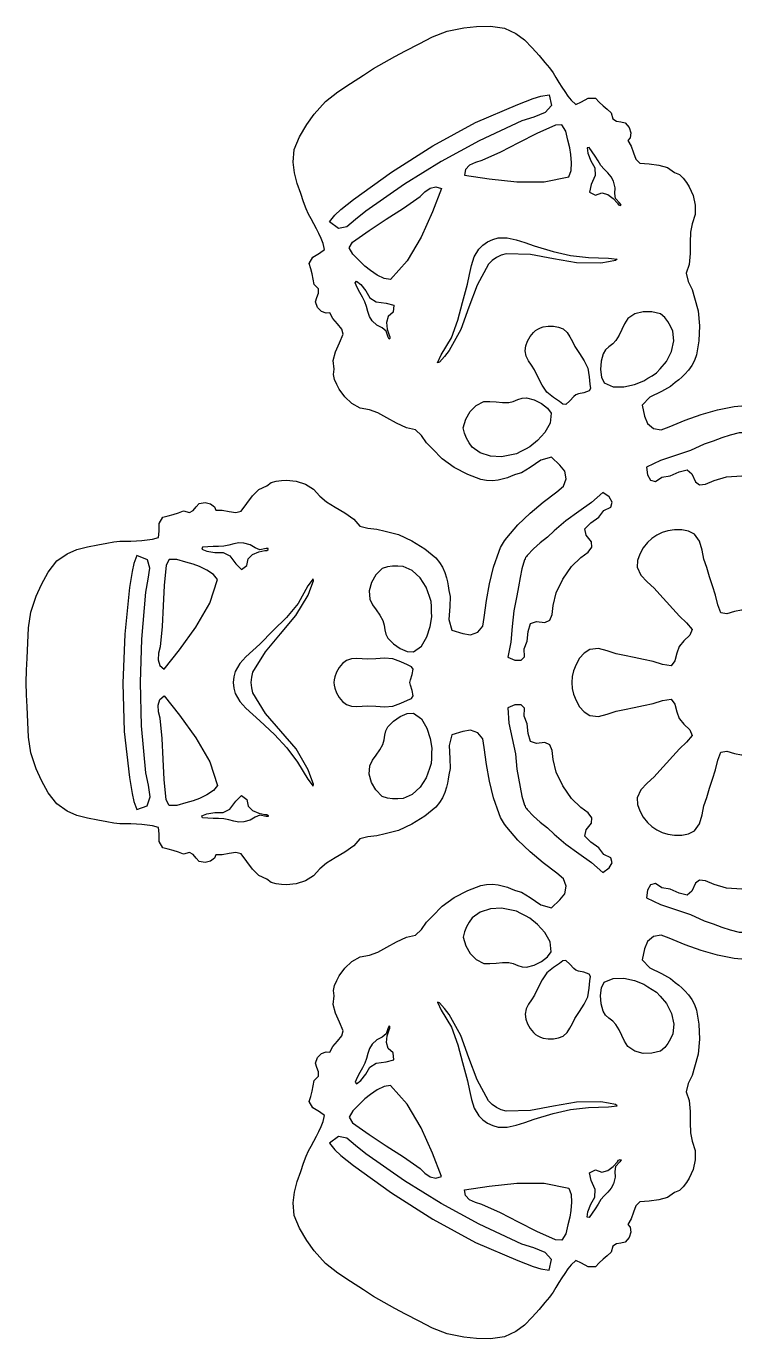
# Model space of a CAD drawing. Extents: x -4 to 91, y -235 to 97.
# Drawn here: x -4.3 to 43.2, y -235.1 to -147.9 of the extents above; entities that cross this region are included whole.
import ezdxf

# ---------------------------------------------------------------- set-up
doc = ezdxf.new("R2010")
doc.units = 0
doc.layers.get('0').update_dxf_attribs({"linetype": 'CONTINUOUS'})

msp = doc.modelspace()

# ---------------------------------------------------------------- linework, layer by layer
at = {"color": 7}
for points in [[(43.180638, -209.859372), (42.921899, -209.849494), (42.665402, -209.820171), (41.561574, -209.600602), (40.478577, -209.293121), (39.412316, -208.910456), (38.358699, -208.465476), (37.822581, -208.260357), (37.308765, -208.357272), (36.910476, -208.685186), (36.720938, -209.173149), (36.569224, -209.914349), (37.081945, -210.431719), (37.843821, -210.810122), (38.439575, -211.134424), (38.757916, -211.402253), (38.993422, -211.592188), (39.189581, -211.760506), (39.389883, -211.963395), (39.652329, -212.232381), (39.865997, -212.541781), (40.038745, -212.880448), (40.178434, -213.237233), (40.328545, -214.165011), (40.372016, -215.171726), (40.281626, -216.161507), (40.030157, -217.038456), (39.879081, -217.587209), (39.627576, -218.119565), (39.490311, -218.662984), (39.681968, -219.24487), (39.750955, -219.965072), (39.752648, -220.702237), (39.767296, -221.387416), (39.875161, -221.951719), (40.0819, -222.549805), (40.090395, -223.182773), (39.945778, -223.811874), (39.69319, -224.398247), (39.499162, -224.6838), (39.2931, -224.969126), (39.041922, -225.205346), (38.712558, -225.343494), (38.244566, -225.678153), (37.663021, -225.84283), (37.028052, -225.915813), (36.399783, -225.975362), (36.15125, -226.239888), (35.985786, -226.649308), (35.829601, -227.095812), (35.608898, -227.471591), (35.762573, -227.656475), (35.806284, -227.980607), (35.710865, -228.343432), (35.447145, -228.644309), (35.154441, -228.718844), (34.855952, -228.761572), (34.616887, -228.909316), (34.502454, -229.298895), (34.229909, -229.541211), (33.96556, -229.777742), (33.707931, -230.022513), (33.455545, -230.289636), (32.971918, -230.285121), (32.533398, -230.028835), (32.154097, -229.86571), (31.848115, -230.140623), (31.630727, -230.423579), (31.423494, -230.712264), (31.221957, -231.012859), (31.021652, -231.331516), (30.83398, -231.649891), (30.646342, -231.960476), (30.532124, -232.13091), (30.418258, -232.285653), (30.109256, -232.6478), (29.714348, -233.101783), (29.257374, -233.630357), (28.741076, -234.147868), (28.168207, -234.568633), (27.417554, -234.930414), (26.500644, -235.05366), (25.554563, -235.031929), (24.716397, -234.958551), (23.61, -234.720412), (22.648517, -234.341331), (21.754082, -233.88526), (20.848831, -233.416235), (20.127169, -233.050024), (19.418707, -232.657791), (18.724804, -232.240356), (18.046825, -231.798481), (17.187997, -231.249022), (16.345821, -230.702443), (15.536777, -230.059343), (14.77734, -229.22024), (14.294703, -228.531053), (13.802772, -227.722628), (13.451051, -226.86693), (13.389045, -226.035955), (13.466993, -225.329468), (13.657019, -224.623602), (13.886297, -223.96354), (14.082004, -223.394552), (14.241144, -222.945875), (14.40871, -222.58576), (14.583855, -222.267978), (14.765735, -221.946272), (14.941549, -221.613448), (15.101111, -221.28861), (15.247518, -220.964788), (15.383866, -220.635068), (15.468945, -220.232619), (15.138028, -219.985703), (14.696817, -219.734074), (14.451014, -219.317542), (14.556159, -218.965413), (14.639337, -218.619888), (14.71199, -218.272699), (14.785566, -217.915518), (15.06574, -217.62164), (15.074153, -217.340744), (14.961911, -217.060865), (14.880118, -216.770091), (15.008826, -216.391264), (15.275326, -216.127217), (15.577905, -216.003011), (15.814851, -216.043651), (16.029927, -215.664627), (16.338511, -215.306148), (16.610346, -214.95814), (16.715174, -214.610611), (16.452624, -214.036741), (16.198336, -213.450339), (16.050171, -212.86439), (16.105988, -212.291761), (16.060962, -211.937431), (16.139937, -211.601812), (16.284011, -211.2807), (16.434284, -210.969888), (16.815814, -210.457965), (17.288312, -210.018178), (17.840738, -209.709032), (18.46205, -209.589031), (19.004688, -209.400309), (19.605402, -209.070392), (20.244639, -208.703249), (20.902844, -208.402908), (21.502614, -208.27794), (21.904582, -207.887344), (22.239863, -207.403361), (22.639574, -206.998147), (23.273284, -206.341895), (24.08527, -205.76873), (24.978862, -205.303007), (25.85739, -204.96911), (26.236208, -204.911706), (26.615878, -204.89195), (26.990661, -204.922289), (27.354825, -205.015084), (27.629907, -205.091425), (27.872424, -205.184333), (28.15441, -205.294738), (28.547904, -205.423601), (29.128565, -205.771496), (29.836234, -206.255281), (30.539193, -206.450156), (31.105732, -205.931347), (31.433508, -205.523253), (31.518363, -205.01435), (31.345401, -204.520885), (30.899718, -204.15916), (29.98801, -203.473304), (29.123448, -202.740768), (28.315381, -201.954328), (27.573164, -201.106786), (27.419519, -200.899324), (27.281683, -200.680122), (27.16078, -200.451184), (27.057929, -200.214371), (26.69616, -199.148644), (26.420965, -198.057008), (26.219214, -196.942258), (26.077776, -195.807302), (25.987342, -195.240458), (25.64649, -194.843964), (25.163344, -194.663004), (24.646033, -194.742816), (23.928291, -194.982028), (23.736595, -195.684733), (23.78982, -196.533742), (23.806841, -197.211837), (23.734059, -197.621454), (23.687314, -197.920384), (23.639639, -198.174412), (23.564068, -198.449325), (23.462353, -198.811106), (23.301238, -199.150845), (23.094319, -199.469784), (22.855189, -199.769137), (22.126771, -200.363018), (21.27665, -200.904038), (20.374276, -201.320654), (19.489097, -201.541324), (18.938311, -201.684862), (18.351522, -201.733235), (17.812291, -201.886058), (17.404179, -202.343004), (16.814958, -202.762838), (16.177403, -203.132888), (15.591331, -203.488149), (15.15656, -203.86373), (14.741986, -204.341786), (14.198053, -204.665636), (13.580938, -204.854951), (12.946817, -204.929401), (12.602519, -204.904001), (12.252381, -204.868216), (11.92223, -204.768789), (11.63789, -204.552635), (11.114081, -204.314665), (10.680702, -203.893364), (10.300019, -203.379945), (9.934299, -202.865623), (9.580937, -202.78265), (9.143639, -202.84409), (8.678869, -202.932058), (8.243091, -202.928672), (8.159821, -203.154195), (7.900953, -203.354122), (7.539032, -203.452899), (7.146608, -203.37495), (6.935696, -203.158739), (6.749449, -202.921616), (6.50197, -202.788435), (6.107366, -202.884137), (5.761244, -202.769244), (5.424239, -202.658585), (5.083432, -202.55786), (4.7259, -202.472854), (4.488076, -202.051722), (4.490758, -201.543807), (4.442373, -201.133738), (4.051312, -201.006202), (3.697577, -200.95941), (3.343937, -200.924301), (2.982836, -200.90003), (2.606718, -200.885919), (2.237167, -200.882532), (1.874383, -200.875477), (1.478735, -200.840538), (1.010592, -200.754008), (0.41998, -200.639003), (-0.266271, -200.507515), (-0.972594, -200.31916), (-1.62342, -200.03341), (-2.312066, -199.564216), (-2.877256, -198.831793), (-3.331405, -198.001551), (-3.68693, -197.238987), (-4.033893, -196.161745), (-4.186332, -195.139536), (-4.238592, -194.136885), (-4.285016, -193.118401), (-4.328699, -192.310314), (-4.343259, -191.500647), (-4.328699, -190.691008), (-4.285017, -189.882921), (-4.238592, -188.864409), (-4.186333, -187.861787), (-4.033895, -186.839575), (-3.686935, -185.762341), (-3.331407, -184.999777), (-2.877258, -184.169541), (-2.312069, -183.437095), (-1.623421, -182.967907), (-0.972595, -182.682165), (-0.266273, -182.493793), (0.419977, -182.362331), (1.010588, -182.247323), (1.478733, -182.160796), (1.874381, -182.125854), (2.237163, -182.118629), (2.606713, -182.115299), (2.982833, -182.10116), (3.343934, -182.076917), (3.697573, -182.0418), (4.051307, -181.995013), (4.442369, -181.867474), (4.490755, -181.457428), (4.488074, -180.949515), (4.725899, -180.528378), (5.083429, -180.443372), (5.424236, -180.34265), (5.76124, -180.231974), (6.10736, -180.117101), (6.501967, -180.212791), (6.749446, -180.079625), (6.935693, -179.84249), (7.146602, -179.626274), (7.539029, -179.548324), (7.900952, -179.647094), (8.159821, -179.847026), (8.243089, -180.072552), (8.678866, -180.069307), (9.143636, -180.157292), (9.580934, -180.218707), (9.934298, -180.135739), (10.300017, -179.621423), (10.680699, -179.10801), (11.114077, -178.686708), (11.637884, -178.448741), (11.922224, -178.232587), (12.252376, -178.133166), (12.602515, -178.097378), (12.946815, -178.072119), (13.580934, -178.146563), (14.198049, -178.335867), (14.741982, -178.659714), (15.156555, -179.13779), (15.591327, -179.513357), (16.177401, -179.868635), (16.814956, -180.238668), (17.404173, -180.658513), (17.812287, -181.115445), (18.351519, -181.268271), (18.938307, -181.316638), (19.489091, -181.460188), (20.374272, -181.680874), (21.276648, -182.097488), (22.126769, -182.638502), (22.855187, -183.232388), (23.094315, -183.531747), (23.301234, -183.850686), (23.462349, -184.190428), (23.564067, -184.552201), (23.635514, -184.828592), (23.676316, -185.08507), (23.721687, -185.384485), (23.806839, -185.789683), (23.795867, -186.466505), (23.730731, -187.321246), (23.913446, -188.027479), (24.646027, -188.258704), (25.163341, -188.338516), (25.646487, -188.157556), (25.98734, -187.761033), (26.077774, -187.19419), (26.21588, -186.061711), (26.418001, -184.946708), (26.695047, -183.853684), (27.057927, -182.787138), (27.160778, -182.550339), (27.281681, -182.321378), (27.419515, -182.102193), (27.573162, -181.894723), (28.315378, -181.047187), (29.123442, -180.260746), (29.988008, -179.528199), (30.899715, -178.842354), (31.345398, -178.480613), (31.518358, -177.987173), (31.433502, -177.478275), (31.105729, -177.070173), (30.53919, -176.551353), (29.836231, -176.746225), (29.128562, -177.23001), (28.547901, -177.577925), (28.15441, -177.706782), (27.872422, -177.817196), (27.629904, -177.910101), (27.354818, -177.986419), (26.990658, -178.079214), (26.615875, -178.109555), (26.236206, -178.089828), (25.857388, -178.032418), (24.97886, -177.698533), (24.085268, -177.232812), (23.273282, -176.659639), (22.639572, -176.003393), (22.239861, -175.598176), (21.90458, -175.114184), (21.502612, -174.723608), (20.902842, -174.598638), (20.244637, -174.298283), (19.6054, -173.931162), (19.004686, -173.601245), (18.462048, -173.412506), (17.840736, -173.29251), (17.28831, -172.983375), (16.815812, -172.543589), (16.434282, -172.031649), (16.284009, -171.720846), (16.139935, -171.399722), (16.06096, -171.064089), (16.105986, -170.709768), (16.050169, -170.137153), (16.198334, -169.551189), (16.452622, -168.964802), (16.715172, -168.39092), (16.610344, -168.043414), (16.338509, -167.695412), (16.029925, -167.336902), (15.814849, -166.957886), (15.577903, -166.998537), (15.275324, -166.874314), (15.008824, -166.610264), (14.880116, -166.231437), (14.961909, -165.940678), (15.074151, -165.660815), (15.065738, -165.379908), (14.785564, -165.086013), (14.711988, -164.728827), (14.639334, -164.381637), (14.556157, -164.036129), (14.451011, -163.683995), (14.696815, -163.267463), (15.138026, -163.015843), (15.468942, -162.768915), (15.383864, -162.366475), (15.247516, -162.036737), (15.101108, -161.712918), (14.941545, -161.388081), (14.765732, -161.055279), (14.583852, -160.733568), (14.408707, -160.415783), (14.241142, -160.055673), (14.082002, -159.606985), (13.886295, -159.037996), (13.657017, -158.377955), (13.466991, -157.672075), (13.389043, -156.965574), (13.451049, -156.134593), (13.80277, -155.278904), (14.294701, -154.470478), (14.777338, -153.7813), (15.536775, -152.942205), (16.345819, -152.299083), (17.187994, -151.752509), (18.046822, -151.203059), (18.724801, -150.761186), (19.418704, -150.343749), (20.127168, -149.95153), (20.848829, -149.585319), (21.754082, -149.116277), (22.648516, -148.66022), (23.609998, -148.281128), (24.716395, -148.042986), (25.554561, -147.969599), (26.500642, -147.947784), (27.417552, -148.071027), (28.168205, -148.432819), (28.741074, -148.853581), (29.257371, -149.37109), (29.714345, -149.899669), (30.109253, -150.353649), (30.418258, -150.715811), (30.646342, -151.040981), (30.83398, -151.351553), (31.021649, -151.669922), (31.221957, -151.988579), (31.423494, -152.289185), (31.630727, -152.577887), (31.848112, -152.860838), (32.154094, -153.135736), (32.533395, -152.972618), (32.971915, -152.716326), (33.455542, -152.711726), (33.707928, -152.978855), (33.965557, -153.223643), (34.229906, -153.460159), (34.502451, -153.702472), (34.616884, -154.092055), (34.855949, -154.239793), (35.154438, -154.282521), (35.447142, -154.35707), (35.710862, -154.657944), (35.806281, -155.020761), (35.762571, -155.344913), (35.608895, -155.529788), (35.829598, -155.905561), (35.985783, -156.352057), (36.151247, -156.761476), (36.39978, -157.026012), (37.028049, -157.085578), (37.663018, -157.158552), (38.244563, -157.32322), (38.712555, -157.657868), (39.041919, -157.796035), (39.293094, -158.032244), (39.499159, -158.317576), (39.693187, -158.603117), (39.945776, -159.189505), (40.090392, -159.818592), (40.081897, -160.451577), (39.875158, -161.049645), (39.767293, -161.613952), (39.752645, -162.299145), (39.750952, -163.036301), (39.681968, -163.756501), (39.490311, -164.338401), (39.627576, -164.881803), (39.879081, -165.414161), (40.030157, -165.962931), (40.281626, -166.83986), (40.372016, -167.829648), (40.328545, -168.836382), (40.178434, -169.764154), (40.038745, -170.120925), (39.865997, -170.459592), (39.652329, -170.768992), (39.389883, -171.037967), (39.189581, -171.240873), (38.993422, -171.409174), (38.757919, -171.599118), (38.439575, -171.866955), (37.843824, -172.191259), (37.081945, -172.569672), (36.569224, -173.087041), (36.720938, -173.828227), (36.910476, -174.316139), (37.308765, -174.644073), (37.822581, -174.741005), (38.358699, -174.5359), (39.412316, -174.090914), (40.478577, -173.708269), (41.561574, -173.400768), (42.665402, -173.181208), (42.921899, -173.151879), (43.180638, -173.142114)], [(18.205445, -160.213339), (17.534743, -160.779838), (16.953395, -161.250207), (16.394131, -161.378767), (15.789683, -160.919846), (16.146915, -160.482576), (16.551035, -160.11597), (16.974887, -159.781285), (17.391312, -159.439785), (19.912967, -157.62086), (22.654463, -155.880779), (25.493987, -154.344263), (28.309722, -153.136038), (28.813684, -152.946156), (29.315455, -152.746433), (29.835007, -152.579756), (30.392308, -152.489021), (30.532852, -153.212862), (30.111869, -153.672388), (29.376172, -153.974941), (28.572573, -154.22788), (25.739716, -155.547272), (23.213533, -156.916236), (20.775089, -158.437388), (18.205445, -160.213339), (18.205445, -160.213339)], [(31.767216, -156.015106), (31.635034, -155.518553), (31.485936, -154.918941), (31.237374, -154.489565), (30.806802, -154.503704), (29.572684, -155.058658), (28.359659, -155.675784), (27.149464, -156.297023), (25.923848, -156.864304), (25.496512, -156.981768), (25.10695, -157.177887), (24.837712, -157.459849), (24.77135, -157.83483), (26.395366, -158.080831), (28.230353, -158.270967), (30.064586, -158.268427), (31.686339, -157.936049), (31.843672, -157.531472), (31.87704, -157.006857), (31.835276, -156.46663), (31.767216, -156.015216), (31.767216, -156.015106), (31.767216, -156.015106)], [(35.083177, -159.695013), (34.802549, -159.38719), (34.751501, -159.043048), (34.76183, -158.660942), (34.665322, -158.239226), (34.498478, -157.943917), (34.277489, -157.683911), (34.041484, -157.438711), (33.829591, -157.187824), (33.632069, -156.888739), (33.444857, -156.580758), (33.252811, -156.278123), (33.04104, -155.994887), (32.901738, -156.018255), (32.956635, -156.381628), (33.149774, -156.890305), (33.425206, -157.349588), (33.446204, -157.84804), (33.18663, -158.459633), (33.056457, -158.967765), (33.465651, -159.155844), (33.885973, -159.005499), (34.286673, -159.117702), (34.640808, -159.38377), (34.921441, -159.695024), (35.000537, -159.794595), (35.106839, -159.842172), (35.160879, -159.816179), (35.083194, -159.69503), (35.083177, -159.695013), (35.083177, -159.695013)], [(18.155908, -163.873601), (17.791972, -163.510849), (17.347241, -163.081919), (17.09967, -162.651971), (17.327213, -162.286157), (18.424875, -161.494857), (19.565838, -160.752911), (20.708943, -160.01547), (21.813028, -159.237694), (22.128422, -158.926344), (22.493049, -158.687031), (22.871852, -158.594846), (23.229776, -158.724862), (22.630816, -160.254304), (21.877984, -161.938516), (20.958562, -163.525677), (19.859834, -164.763969), (19.430797, -164.697938), (18.959785, -164.464529), (18.512816, -164.158247), (18.155908, -163.873601), (18.155908, -163.873601)], [(27.539178, -163.046105), (27.208214, -163.140003), (26.892957, -163.289623), (26.605754, -163.487834), (26.35895, -163.727508), (25.606497, -165.123043), (25.06359, -166.591784), (24.517761, -168.063813), (23.756541, -169.469206), (23.428926, -169.867509), (23.110608, -170.231164), (22.979682, -170.284298), (23.214248, -169.751048), (23.905601, -168.618558), (24.321758, -167.462973), (24.624219, -166.278227), (24.974481, -165.058254), (25.099447, -164.431887), (25.227769, -163.82203), (25.416216, -163.250553), (25.721558, -162.739321), (25.983822, -162.472805), (26.295366, -162.254568), (26.640138, -162.093882), (27.002081, -162.000012), (27.597491, -161.991207), (28.186628, -162.113745), (28.778939, -162.307544), (29.383871, -162.512505), (30.646717, -162.897253), (31.81457, -163.160967), (33.003123, -163.305947), (34.328069, -163.334497), (34.907158, -163.39798), (34.795677, -163.484797), (34.321586, -163.578642), (33.812836, -163.663212), (32.201101, -163.659205), (30.670695, -163.378588), (29.142944, -163.086009), (27.539178, -163.046114), (27.539178, -163.046105), (27.539178, -163.046105)], [(19.684819, -168.585258), (19.558551, -168.188315), (19.28604, -167.972032), (18.949965, -167.789916), (18.633006, -167.49548), (18.460683, -167.203334), (18.346005, -166.881951), (18.251658, -166.554966), (18.140331, -166.246017), (17.980077, -165.925415), (17.806965, -165.609295), (17.640897, -165.291663), (17.501491, -164.966642), (17.591372, -164.857681), (17.878613, -165.086908), (18.222572, -165.508514), (18.482607, -165.976687), (18.903784, -166.244089), (19.563224, -166.325087), (20.068366, -166.466421), (20.026647, -166.914833), (19.686287, -167.203673), (19.583108, -167.606791), (19.636462, -168.046513), (19.765697, -168.445172), (19.812382, -168.563459), (19.800433, -168.679309), (19.750897, -168.71311), (19.684819, -168.585258), (19.684819, -168.585258)], [(38.601328, -168.187105), (38.455687, -167.857847), (38.279629, -167.551978), (38.062227, -167.273862), (37.792558, -167.027866), (37.21131, -166.8921), (36.624212, -166.890406), (36.075369, -167.034921), (35.608878, -167.33796), (35.383902, -167.688353), (35.207713, -168.066954), (35.036235, -168.447531), (34.825381, -168.803856), (34.610619, -169.026956), (34.362418, -169.224427), (34.131772, -169.431496), (33.969666, -169.683393), (33.837719, -170.182554), (33.79658, -170.726557), (33.857511, -171.229187), (34.031775, -171.604226), (34.641578, -171.867855), (35.352787, -171.877451), (36.062514, -171.721509), (36.667863, -171.488526), (36.947444, -171.304212), (37.239677, -171.137343), (37.517067, -170.94752), (37.752122, -170.694358), (38.178607, -170.19053), (38.512019, -169.532941), (38.677782, -168.829265), (38.601328, -168.187167), (38.601328, -168.187105), (38.601328, -168.187105)], [(32.697304, -172.271399), (32.33199, -172.347605), (32.155491, -172.404608), (32.01788, -172.528961), (31.769228, -172.807224), (31.497315, -173.04394), (31.306762, -173.035982), (31.072887, -172.858427), (30.671025, -172.58634), (30.230363, -172.22332), (29.918333, -171.759194), (29.667629, -171.248366), (29.410937, -170.74524), (29.216367, -170.446694), (29.016599, -170.145453), (28.859316, -169.832268), (28.79221, -169.497906), (28.83314, -169.164991), (28.953381, -168.84359), (29.131393, -168.54389), (29.345636, -168.276075), (29.48143, -168.14877), (29.63709, -168.042598), (29.806869, -167.960881), (29.985019, -167.906934), (30.324072, -167.855305), (30.672625, -167.850987), (31.011086, -167.907552), (31.319865, -168.03856), (31.57588, -168.263858), (31.768463, -168.556661), (31.929462, -168.880288), (32.090724, -169.198061), (32.398098, -169.671927), (32.715138, -170.144454), (32.961066, -170.646742), (33.05512, -171.209874), (33.089825, -171.693944), (33.126657, -171.985263), (33.038265, -172.154266), (32.697304, -172.271388), (32.697304, -172.271399), (32.697304, -172.271399)], [(25.280115, -175.878115), (25.067791, -175.587355), (24.89093, -175.281951), (24.758775, -174.954619), (24.680569, -174.598076), (24.853615, -174.026819), (25.145643, -173.517498), (25.545217, -173.114439), (26.040902, -172.861966), (26.45684, -172.842324), (26.872812, -172.879044), (27.288141, -172.920829), (27.702153, -172.916398), (28.002746, -172.841957), (28.297861, -172.725746), (28.592509, -172.629534), (28.891713, -172.615084), (29.389973, -172.750395), (29.881666, -172.986771), (30.286489, -173.290851), (30.524148, -173.629289), (30.447556, -174.289209), (30.100262, -174.909932), (29.610352, -175.4466), (29.105908, -175.85436), (28.806498, -176.004327), (28.515866, -176.173971), (28.21278, -176.319287), (27.876006, -176.396272), (27.226438, -176.513704), (26.490245, -176.473654), (25.79796, -176.265372), (25.280115, -175.878115), (25.280115, -175.878115)], [(43.180638, -174.927108), (43.094498, -174.93041), (43.009131, -174.940344), (42.420232, -175.07749), (41.846703, -175.273964), (41.275104, -175.489529), (40.692002, -175.683963), (39.772195, -176.104601), (38.781056, -176.427407), (37.788009, -176.758721), (36.862472, -177.204901), (36.923427, -177.715376), (37.125481, -178.067736), (37.449402, -178.153737), (37.875964, -177.865134), (38.422049, -177.779866), (39.026346, -177.521054), (39.553986, -177.382955), (39.870089, -177.659834), (40.096677, -178.185104), (40.381961, -178.389221), (40.781577, -178.337326), (41.351149, -178.094547), (41.351149, -178.094547)], [(41.351149, -178.094547), (42.175275, -177.857167), (43.180638, -177.77804)], [(30.655813, -186.382014), (30.862298, -185.549611), (31.296452, -184.639376), (31.867658, -183.808271), (32.485299, -183.213248), (32.980336, -182.841372), (33.225088, -182.521245), (33.190959, -182.172119), (32.849357, -181.713254), (32.767626, -181.30106), (33.151039, -180.913162), (33.677329, -180.519231), (34.024217, -180.088941), (34.487431, -179.863826), (34.574915, -179.540298), (34.370789, -179.189134), (33.959179, -178.881114), (33.194983, -179.546563), (32.351816, -180.156395), (31.504348, -180.767586), (30.727244, -181.437116), (30.267306, -181.844879), (29.794824, -182.232117), (29.337912, -182.630575), (28.924687, -183.072001), (28.873391, -183.140957), (28.827451, -183.213897), (28.787254, -183.290156), (28.753184, -183.369057), (28.577512, -183.947635), (28.460892, -184.54256), (28.361775, -185.145358), (28.238611, -185.747558), (28.047332, -186.755318), (27.941758, -187.794844), (27.835211, -188.82995), (27.641014, -189.824501), (28.113571, -190.026967), (28.519749, -190.026967), (28.756195, -189.789421), (28.719543, -189.27572), (28.918741, -188.760156), (28.99675, -188.107433), (29.140971, -187.581427), (29.538806, -187.446102), (30.106995, -187.512508), (30.426412, -187.367503), (30.581278, -186.995477), (30.655813, -186.380828), (30.655813, -186.381957), (30.655813, -186.382014)], [(43.180658, -186.708452), (43.175775, -186.708291), (43.170893, -186.707726), (42.704199, -186.789777), (42.196983, -186.942055), (41.78245, -186.886144), (41.593787, -186.343778), (41.435652, -185.706269), (41.24209, -185.09232), (41.038472, -184.48438), (40.850168, -183.864896), (40.660927, -183.325826), (40.5398, -182.712264), (40.369278, -182.12455), (40.031848, -181.663018), (39.64097, -181.45556), (39.191317, -181.368119), (38.719712, -181.371929), (38.262986, -181.438225), (37.888892, -181.547426), (37.532491, -181.717597), (37.206919, -181.941162), (36.925301, -182.210538), (36.639525, -182.572925), (36.400421, -182.979438), (36.25132, -183.41257), (36.235544, -183.85481), (36.466529, -184.377798), (36.890243, -184.819335), (37.361041, -185.231013), (37.733269, -185.664435), (38.175605, -186.137254), (38.600287, -186.617559), (39.0352, -187.092167), (39.508232, -187.547871), (39.883591, -187.982437), (39.724725, -188.369392), (39.339272, -188.732527), (39.034867, -189.095662), (39.032891, -189.100178), (39.030633, -189.104411), (39.028093, -189.108644), (39.025271, -189.112596), (38.86303, -189.557829), (38.741246, -190.073167), (38.485564, -190.404214), (37.921534, -190.296433), (37.290364, -190.114626), (36.661889, -189.975264), (36.033589, -189.847643), (35.402949, -189.700972), (34.841479, -189.59528), (34.249555, -189.393378), (33.655316, -189.247244), (33.086904, -189.308712), (32.711799, -189.543492), (32.411249, -189.889186), (32.178749, -190.299509), (32.007802, -190.728205), (31.915323, -191.106778), (31.884496, -191.500534), (31.915323, -191.894262), (32.007802, -192.272835), (32.178749, -192.701503), (32.411249, -193.111826), (32.711802, -193.45752), (33.086906, -193.6923), (33.655319, -193.753768), (34.249558, -193.607577), (34.841482, -193.405704), (35.402949, -193.300068), (36.033589, -193.153397), (36.661889, -193.025776), (37.290367, -192.886415), (37.921534, -192.704607), (38.485561, -192.596826), (38.741237, -192.927873), (38.862999, -193.443239), (39.025274, -193.888445), (39.028096, -193.892396), (39.030636, -193.896629), (39.032894, -193.900862), (39.03487, -193.905378), (39.339274, -194.268513), (39.724728, -194.631649), (39.883591, -195.018604), (39.508232, -195.453169), (39.0352, -195.908874), (38.600287, -196.383458), (38.175605, -196.863772), (37.733269, -197.336579), (37.361041, -197.770016), (36.890243, -198.181694), (36.466529, -198.62323), (36.235544, -199.146216), (36.25132, -199.588459), (36.400424, -200.021585), (36.639525, -200.428098), (36.925304, -200.7905), (37.206919, -201.059881), (37.532493, -201.283429), (37.888892, -201.453609), (38.262989, -201.562801), (38.719715, -201.629095), (39.191319, -201.632764), (39.640973, -201.545331), (40.031851, -201.33787), (40.369281, -200.876352), (40.539803, -200.288624), (40.66093, -199.675073), (40.850171, -199.136), (41.038475, -198.516522), (41.242093, -197.908587), (41.435655, -197.294613), (41.59379, -196.657101), (41.782452, -196.114755), (42.196986, -196.058846), (42.704199, -196.211077), (43.170896, -196.293147), (43.170893, -196.293147), (43.170893, -196.293147), (43.17089, -196.293147), (43.17089, -196.293147), (43.170887, -196.293147), (43.170887, -196.293458)], [(11.587363, -182.610469), (11.180465, -182.699589), (10.856902, -182.571729), (10.531148, -182.371738), (10.117677, -182.244458), (9.778512, -182.241297), (9.442846, -182.302678), (9.112494, -182.384463), (8.789275, -182.442525), (8.431497, -182.46403), (8.071174, -182.472158), (7.713061, -182.487144), (7.361884, -182.528927), (7.312461, -182.661247), (7.654598, -182.79539), (8.191698, -182.882467), (8.727165, -182.873577), (9.169332, -183.104623), (9.569197, -183.635218), (9.944167, -184.002014), (10.311644, -183.741681), (10.391607, -183.302501), (10.689127, -183.011589), (11.096615, -182.837932), (11.506482, -182.750522), (11.632264, -182.731811), (11.726618, -182.663538), (11.731125, -182.603735), (11.587364, -182.610452), (11.587363, -182.610469), (11.587363, -182.610469)], [(3.597379, -185.51525), (3.75263, -184.651156), (3.869308, -183.91251), (3.701014, -183.363893), (3.001351, -183.069888), (2.801281, -183.597891), (2.68585, -184.131176), (2.607931, -184.665583), (2.520396, -185.196968), (2.205989, -188.290256), (2.069781, -191.534514), (2.15888, -194.761866), (2.520396, -197.804476), (2.607935, -198.335844), (2.685854, -198.87026), (2.801284, -199.403547), (3.001355, -199.931556), (3.698493, -199.691385), (3.885961, -199.097025), (3.780132, -198.308609), (3.597383, -197.486185), (3.323581, -194.373161), (3.246049, -191.500929), (3.344183, -188.628613), (3.597379, -185.51525), (3.597379, -185.51525)], [(6.74249, -183.642223), (6.24637, -183.508421), (5.652541, -183.337736), (5.156408, -183.338301), (4.953376, -183.718265), (4.816922, -185.064519), (4.744859, -186.423591), (4.67777, -187.782285), (4.556238, -189.127328), (4.444296, -189.556164), (4.419362, -189.991577), (4.528927, -190.365719), (4.820488, -190.610688), (5.845542, -189.327254), (6.927697, -187.833169), (7.842509, -186.243347), (8.365537, -184.672676), (8.093833, -184.334133), (7.656188, -184.042928), (7.167456, -183.808982), (6.742492, -183.642217), (6.74249, -183.642223), (6.74249, -183.642223)], [(20.700806, -183.809708), (20.342841, -183.77121), (19.989921, -183.770645), (19.640365, -183.819859), (19.29249, -183.930403), (18.884288, -184.365892), (18.589218, -184.873457), (18.439947, -185.421027), (18.469141, -185.976539), (18.660102, -186.346572), (18.899888, -186.688453), (19.14374, -187.027227), (19.3469, -187.387992), (19.43273, -187.685539), (19.479644, -187.999229), (19.543647, -188.302505), (19.68074, -188.568838), (20.047056, -188.932707), (20.497605, -189.240329), (20.963359, -189.438873), (21.375285, -189.475477), (21.908496, -189.07918), (22.27241, -188.468056), (22.492224, -187.775455), (22.593132, -187.134698), (22.573303, -186.800434), (22.574912, -186.46392), (22.549218, -186.128784), (22.447501, -185.798638), (22.224416, -185.177376), (21.821633, -184.55984), (21.295112, -184.064447), (20.700815, -183.809606), (20.700806, -183.809708), (20.700806, -183.809708)], [(10.717494, -192.182129), (10.633332, -191.848542), (10.605276, -191.500732), (10.633329, -191.152893), (10.717491, -190.819306), (11.549834, -189.469889), (12.550347, -188.265336), (13.552245, -187.056635), (14.38874, -185.694709), (14.569874, -185.211836), (14.725648, -184.754337), (14.706203, -184.614383), (14.361676, -185.084147), (13.726589, -186.249121), (12.933903, -187.187332), (12.059113, -188.041619), (11.177715, -188.954946), (10.697748, -189.37636), (10.233756, -189.792412), (9.833066, -190.241343), (9.543, -190.761394), (9.443321, -191.121792), (9.410097, -191.500704), (9.443323, -191.879643), (9.543, -192.240013), (9.833068, -192.760064), (10.233757, -193.209023), (10.697748, -193.625075), (11.177715, -194.046489), (12.14234, -194.947766), (12.954648, -195.827283), (13.674481, -196.784129), (14.36168, -197.91728), (14.706205, -198.387039), (14.72565, -198.247085), (14.569875, -197.789602), (14.388743, -197.30672), (13.579408, -195.912909), (12.571184, -194.727858), (11.553926, -193.551076), (10.717494, -192.182129), (10.717494, -192.182129)], [(21.285895, -192.036531), (21.169235, -191.68206), (21.130348, -191.500704), (21.169235, -191.319348), (21.285895, -190.964876), (21.354942, -190.611054), (21.252778, -190.44999), (20.982074, -190.336226), (20.545506, -190.124249), (20.010793, -189.924126), (19.452833, -189.885969), (18.88509, -189.924267), (18.321023, -189.953533), (17.965191, -189.934342), (17.604422, -189.912046), (17.254556, -189.932366), (16.931437, -190.041417), (16.663589, -190.243319), (16.44537, -190.508156), (16.274827, -190.812166), (16.150015, -191.131613), (16.107661, -191.312885), (16.093545, -191.50076), (16.107664, -191.688664), (16.150018, -191.869907), (16.274834, -192.189354), (16.445376, -192.493364), (16.663596, -192.758201), (16.93144, -192.960103), (17.254562, -193.069182), (17.604426, -193.089502), (17.965195, -193.067206), (18.321025, -193.048015), (18.885092, -193.077253), (19.452835, -193.115551), (20.010793, -193.077394), (20.545505, -192.877299), (20.982073, -192.665322), (21.252776, -192.55153), (21.354942, -192.390494), (21.285894, -192.036644), (21.285895, -192.036531), (21.285895, -192.036531)], [(6.74249, -199.35921), (6.246371, -199.493011), (5.652543, -199.663699), (5.156411, -199.663699), (4.95338, -199.283743), (4.816925, -197.937487), (4.744859, -196.578418), (4.677768, -195.219743), (4.556242, -193.8747), (4.4443, -193.445864), (4.419365, -193.010451), (4.528931, -192.636309), (4.820492, -192.39134), (5.845544, -193.674774), (6.927699, -195.168859), (7.842512, -196.758673), (8.365541, -198.329352), (8.093834, -198.667878), (7.656188, -198.959103), (7.167456, -199.193037), (6.742492, -199.359802), (6.74249, -199.359802), (6.74249, -199.35921)], [(32.485299, -199.788187), (31.867658, -199.19315), (31.296452, -198.362062), (30.862298, -197.451839), (30.655813, -196.619424), (30.581278, -196.004773), (30.426414, -195.632747), (30.107001, -195.487742), (29.538811, -195.554148), (29.140974, -195.418823), (28.99675, -194.892845), (28.918741, -194.240094), (28.719543, -193.72453), (28.756198, -193.210829), (28.519755, -192.973283), (28.113576, -192.973283), (27.641018, -193.175749), (27.717385, -194.200385), (27.926979, -195.226037), (28.142991, -196.24579), (28.238611, -197.252675), (28.361778, -197.85488), (28.460895, -198.457679), (28.577512, -199.052603), (28.753184, -199.631187), (28.787254, -199.710096), (28.827451, -199.786353), (28.873391, -199.859307), (28.924687, -199.928254), (29.337912, -200.369678), (29.794824, -200.768119), (30.267306, -201.155356), (30.727246, -201.563139), (31.504348, -202.232655), (32.351816, -202.843864), (33.194983, -203.45369), (33.959179, -204.119141), (34.370789, -203.811124), (34.574915, -203.459955), (34.487431, -203.136415), (34.024217, -202.911315), (33.677329, -202.481011), (33.151039, -202.087085), (32.767626, -201.69917), (32.849357, -201.286985), (33.190959, -200.82812), (33.225088, -200.479011), (32.980336, -200.158886), (32.485299, -199.787002), (32.485299, -199.787002), (32.485299, -199.788187)], [(20.700806, -199.191711), (20.342841, -199.230206), (19.989921, -199.230206), (19.640365, -199.180986), (19.29249, -199.07044), (18.884289, -198.634943), (18.58922, -198.127394), (18.43995, -197.579827), (18.469145, -197.0243), (18.660105, -196.654279), (18.89989, -196.312395), (19.14374, -195.973587), (19.3469, -195.612822), (19.43273, -195.315276), (19.479646, -195.001614), (19.54365, -194.698338), (19.680744, -194.432005), (20.047059, -194.068136), (20.497607, -193.760513), (20.963362, -193.56197), (21.375289, -193.525366), (21.908499, -193.921662), (22.272412, -194.532786), (22.492225, -195.225388), (22.593132, -195.866145), (22.573303, -196.200409), (22.574912, -196.536931), (22.549218, -196.87207), (22.447499, -197.202213), (22.224414, -197.823469), (21.821631, -198.441), (21.295111, -198.936412), (20.700813, -199.191231), (20.700806, -199.191231), (20.700806, -199.191711)], [(43.170887, -196.293458), (43.175769, -196.293373), (43.180652, -196.293204)], [(11.587363, -200.390958), (11.180466, -200.301832), (10.856905, -200.429707), (10.531152, -200.629689), (10.117681, -200.756972), (9.778514, -200.760076), (9.442846, -200.698693), (9.112495, -200.616905), (8.789275, -200.558852), (8.431498, -200.537403), (8.071175, -200.529218), (7.713062, -200.51426), (7.361887, -200.472463), (7.312464, -200.340158), (7.6546, -200.205989), (8.191699, -200.118924), (8.727165, -200.127955), (9.169333, -199.896899), (9.569199, -199.366322), (9.94417, -198.999546), (10.311648, -199.259867), (10.391607, -199.699033), (10.689126, -199.989948), (11.096616, -200.163599), (11.506486, -200.251004), (11.632266, -200.26963), (11.726619, -200.3379), (11.731126, -200.397703), (11.587364, -200.390929), (11.587363, -200.390958), (11.587363, -200.390958)], [(43.180638, -205.223392), (42.175275, -205.144257), (41.351149, -204.90688), (40.781577, -204.664112), (40.381961, -204.612212), (40.096677, -204.816343), (39.870089, -205.341587), (39.553986, -205.618475), (39.026346, -205.480384), (38.422049, -205.221558), (37.875964, -205.136298), (37.449399, -204.847698), (37.125475, -204.933691), (36.923421, -205.286046), (36.862472, -205.796529), (37.788009, -206.242694), (38.781056, -206.574023), (39.772195, -206.896829), (40.692002, -207.317481), (41.275107, -207.511904), (41.846706, -207.727437), (42.420235, -207.92392), (43.009131, -208.06108), (43.094498, -208.070958), (43.180632, -208.074345)], [(25.280115, -207.123312), (25.067791, -207.414058), (24.89093, -207.719478), (24.758775, -208.046828), (24.680569, -208.403359), (24.853615, -208.974605), (25.145643, -209.483932), (25.545217, -209.886973), (26.040902, -210.139449), (26.45684, -210.159205), (26.872812, -210.122488), (27.288141, -210.080719), (27.702153, -210.085234), (28.002746, -210.159656), (28.297861, -210.275876), (28.592509, -210.372085), (28.891713, -210.386478), (29.389973, -210.251181), (29.881666, -210.014792), (30.286489, -209.710726), (30.524148, -209.372285), (30.447556, -208.712364), (30.100262, -208.091645), (29.610352, -207.554971), (29.105908, -207.147216), (28.806498, -206.997244), (28.515866, -206.8276), (28.21278, -206.682284), (27.876006, -206.605293), (27.226438, -206.487861), (26.490245, -206.527908), (25.79796, -206.736216), (25.280115, -207.123453), (25.280115, -207.123312), (25.280115, -207.123312)], [(32.697304, -210.730028), (32.331993, -210.653828), (32.155494, -210.596819), (32.017883, -210.472472), (31.769228, -210.1942), (31.497318, -209.957501), (31.306762, -209.965403), (31.07289, -210.142977), (30.671025, -210.415068), (30.230363, -210.77809), (29.918333, -211.242204), (29.667626, -211.753027), (29.410937, -212.256144), (29.216367, -212.554707), (29.016599, -212.855951), (28.859316, -213.169133), (28.79221, -213.503482), (28.83314, -213.836391), (28.953381, -214.157786), (29.131393, -214.457506), (29.345636, -214.725306), (29.48143, -214.852617), (29.63709, -214.958789), (29.806872, -215.04052), (29.985019, -215.094453), (30.324075, -215.1461), (30.672625, -215.150333), (31.011086, -215.093776), (31.319865, -214.962768), (31.575883, -214.73747), (31.768463, -214.444665), (31.929462, -214.121069), (32.090724, -213.803286), (32.398101, -213.329407), (32.715138, -212.856882), (32.961066, -212.354583), (33.05512, -211.791465), (33.089825, -211.307398), (33.126657, -211.01606), (33.038265, -210.847065), (32.697304, -210.729943), (32.697304, -210.730028), (32.697304, -210.730028)], [(38.601328, -214.814319), (38.455687, -215.143588), (38.279629, -215.44946), (38.062227, -215.727562), (37.792558, -215.973575), (37.21131, -216.109324), (36.624212, -216.112146), (36.075369, -215.967649), (35.608878, -215.664598), (35.383902, -215.31422), (35.207713, -214.935618), (35.036235, -214.555042), (34.825381, -214.198708), (34.610619, -213.975611), (34.362421, -213.77814), (34.131775, -213.571074), (33.969666, -213.319162), (33.837722, -212.819996), (33.79658, -212.276013), (33.857511, -211.773375), (34.031775, -211.39833), (34.641578, -211.134706), (35.352787, -211.12511), (36.062514, -211.281066), (36.667863, -211.514041), (36.947444, -211.69836), (37.239677, -211.865238), (37.517067, -212.055061), (37.752122, -212.308214), (38.178607, -212.812037), (38.512019, -213.469615), (38.677782, -214.173308), (38.601328, -214.815392), (38.601328, -214.815392), (38.601328, -214.814319)], [(27.539178, -219.955336), (27.208214, -219.86144), (26.892957, -219.711806), (26.605754, -219.513602), (26.35895, -219.27391), (25.606497, -217.878378), (25.06359, -216.409637), (24.517761, -214.937622), (23.756541, -213.532212), (23.428926, -213.133912), (23.110608, -212.770268), (22.979682, -212.717126), (23.214248, -213.250385), (23.905599, -214.382858), (24.321757, -215.538445), (24.624218, -216.723214), (24.974481, -217.943176), (25.099447, -218.56954), (25.227769, -219.179394), (25.416216, -219.750894), (25.721558, -220.262111), (25.983823, -220.528642), (26.295366, -220.746856), (26.640138, -220.907554), (27.002081, -221.001421), (27.597491, -221.01017), (28.186628, -220.887657), (28.778939, -220.693855), (29.383871, -220.488877), (30.646717, -220.104123), (31.81457, -219.840415), (33.003123, -219.695437), (34.328069, -219.666876), (34.907158, -219.603405), (34.795677, -219.516593), (34.321586, -219.422754), (33.812836, -219.338172), (32.201101, -219.342123), (30.670695, -219.622737), (29.142944, -219.915317), (27.539178, -219.955223), (27.539178, -219.955336), (27.539178, -219.955336)], [(19.684819, -214.41616), (19.558551, -214.813106), (19.28604, -215.029401), (18.949965, -215.211519), (18.633006, -215.505961), (18.460684, -215.79809), (18.346006, -216.119484), (18.251659, -216.446467), (18.140331, -216.755416), (17.980078, -217.07602), (17.806965, -217.392137), (17.640897, -217.70975), (17.501491, -218.034785), (17.591372, -218.143751), (17.878613, -217.91453), (18.222572, -217.492919), (18.482607, -217.02474), (18.903784, -216.757335), (19.563224, -216.676309), (20.068366, -216.534972), (20.026647, -216.086605), (19.686287, -215.797751), (19.583108, -215.394625), (19.636462, -214.954922), (19.765697, -214.556255), (19.812382, -214.437976), (19.800433, -214.322124), (19.750897, -214.288314), (19.684819, -214.41616), (19.684819, -214.41616)], [(18.155908, -219.127832), (17.791972, -219.4906), (17.347241, -219.919522), (17.09967, -220.349459), (17.327213, -220.715276), (18.424875, -221.50657), (19.565838, -222.248532), (20.708943, -222.985951), (21.813028, -223.763727), (22.128422, -224.075075), (22.493049, -224.314399), (22.871852, -224.406573), (23.229776, -224.276553), (22.630816, -222.747106), (21.877984, -221.062917), (20.958562, -219.475756), (19.859834, -218.237449), (19.430797, -218.303489), (18.959785, -218.536887), (18.512816, -218.843183), (18.155908, -219.127832), (18.155908, -219.127832)], [(18.205445, -222.788085), (17.534743, -222.221608), (16.953395, -221.751229), (16.394131, -221.622676), (15.789683, -222.081598), (16.146915, -222.518873), (16.551035, -222.88548), (16.974887, -223.220167), (17.391312, -223.561656), (19.912967, -225.380578), (22.654463, -227.120648), (25.493987, -228.657178), (28.309722, -229.8654), (28.813684, -230.055279), (29.315455, -230.255008), (29.835007, -230.421688), (30.392308, -230.512422), (30.532852, -229.788579), (30.111869, -229.329036), (29.376172, -229.026494), (28.572573, -228.773538), (25.739716, -227.45415), (23.213533, -226.085202), (20.775089, -224.564025), (18.205445, -222.788085), (18.205445, -222.788085)], [(35.083177, -223.306414), (34.802549, -223.614234), (34.751501, -223.958376), (34.76183, -224.340476), (34.665322, -224.762201), (34.498478, -225.057518), (34.277489, -225.31753), (34.041486, -225.562724), (33.829591, -225.81362), (33.632069, -226.112691), (33.444857, -226.42068), (33.252811, -226.723307), (33.04104, -227.006545), (32.901738, -226.983121), (32.956635, -226.61976), (33.149774, -226.111082), (33.425206, -225.651794), (33.446204, -225.153333), (33.18663, -224.541757), (33.056457, -224.033616), (33.465651, -223.845543), (33.885973, -223.995883), (34.286673, -223.883672), (34.640808, -223.617621), (34.921441, -223.306358), (35.000537, -223.20679), (35.106839, -223.159207), (35.160879, -223.185172), (35.083194, -223.30633), (35.083177, -223.306414), (35.083177, -223.306414)], [(31.767216, -226.98631), (31.635034, -227.48288), (31.485936, -228.082489), (31.237374, -228.511862), (30.806802, -228.497751), (29.572684, -227.942789), (28.359659, -227.325654), (27.149464, -226.704426), (25.923848, -226.137131), (25.496512, -226.01967), (25.10695, -225.823554), (24.837712, -225.541614), (24.77135, -225.166626), (26.395366, -224.920612), (28.230353, -224.730479), (30.064586, -224.733302), (31.686339, -225.065675), (31.843672, -225.47024), (31.87704, -225.994835), (31.835276, -226.535065), (31.767216, -226.986479), (31.767216, -226.98631), (31.767216, -226.98631)]]:
    msp.add_lwpolyline(points, dxfattribs=at)

doc.saveas('drawing.dxf')
